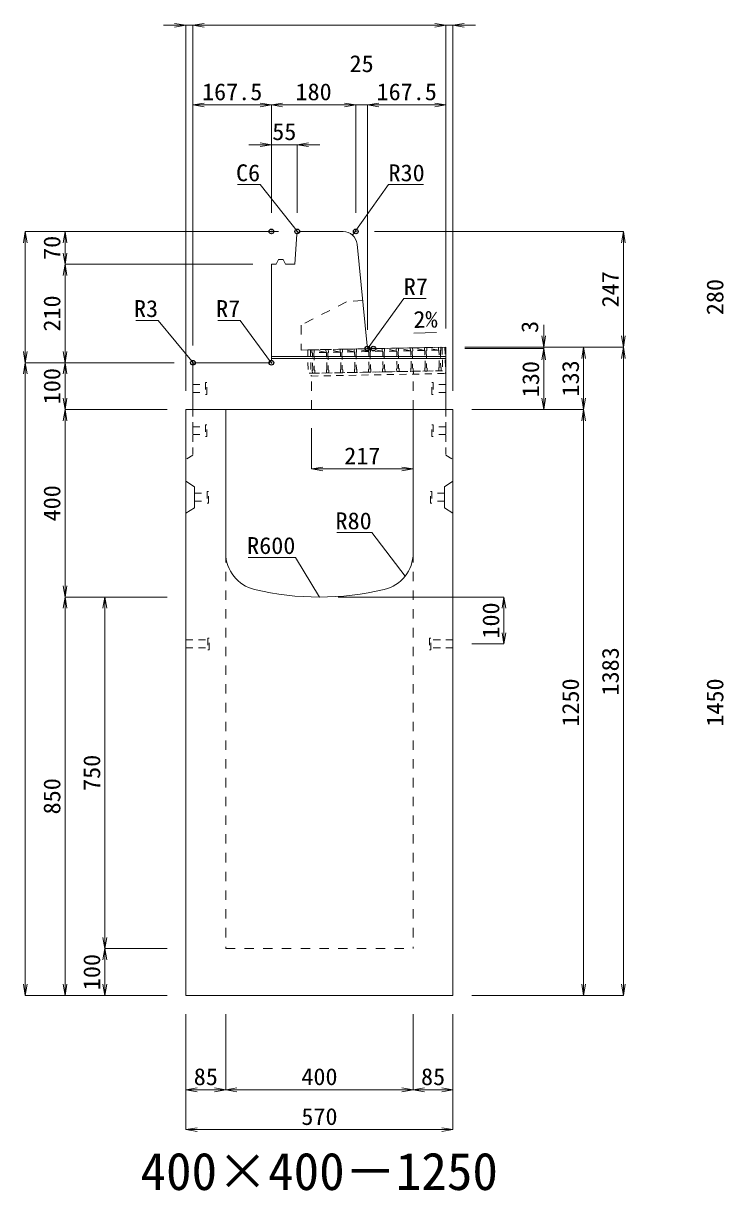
# Model space of a CAD drawing. Units: millimetres at full size; some dimension numbers follow another scale. Extents: x -18734 to 51600, y -18820 to 17820.
# Drawn here: x 36418 to 37913, y -7886 to -5396 of the extents above; entities that cross this region are included whole.
import ezdxf
from ezdxf.enums import TextEntityAlignment as Align

# ---------------------------------------------------------------- set-up
doc = ezdxf.new("R2010")
doc.units = ezdxf.units.MM
doc.header["$LTSCALE"] = 20
doc.header["$PDMODE"] = 32
doc.header["$PDSIZE"] = 10
doc.linetypes.add('USER1', pattern=[2, 1, -1])
doc.linetypes.add('USER2', pattern=[1.35, 0.75, -0.6])
for name, color, linetype, lineweight in [('インサート', 3, 'USER2', 9), ('グレーチング', 7, 'USER2', 5), ('受枠', 3, 'USER2', 9), ('寸法線', 7, 'Continuous', 13), ('引出線', 4, 'Continuous', 13), ('本体', 2, 'Continuous', 13), ('目地', 132, 'Continuous', 5)]:
    doc.layers.add(name, color=color, linetype=linetype, lineweight=lineweight)
doc.layers.add('作業エリア', color=11, linetype='Continuous')
doc.layers.add('文字', color=7, linetype='Continuous')
doc.styles.add('ＭＳ 明朝', font='')
doc.styles.get('ＭＳ 明朝').set_extended_font_data('MS Mincho')

# ---------------------------------------------------------------- blocks, each defined once
blk = doc.blocks.new('open_arrow')
at = {"color": 0, "linetype": 'Continuous', "lineweight": -2}
blk.add_lwpolyline([(7.5, 1.25), (0, 0), (7.5, -1.25)], dxfattribs=at)

msp = doc.modelspace()

# ---------------------------------------------------------------- linework, layer by layer
at = {"layer": 'インサート'}
for p, q in [((36780, -6166.5), (36807, -6166.5)), ((36780, -6166.5), (36780, -6183.5)), ((36810, -6162.5), (36807, -6162.5)), ((36807, -6162.5), (36807, -6187.5)), ((36810, -6187.5), (36810, -6162.5)), ((37290, -6162.5), (37293, -6162.5)), ((37290, -6187.5), (37290, -6162.5)), ((37293, -6162.5), (37293, -6187.5)), ((37320, -6166.5), (37293, -6166.5)), ((37320, -6166.5), (37320, -6183.5)), ((36780, -6183.5), (36807, -6183.5)), ((36807, -6187.5), (36810, -6187.5)), ((37293, -6187.5), (37290, -6187.5)), ((37320, -6183.5), (37293, -6183.5)), ((36780, -6256.5), (36807, -6256.5)), ((36780, -6256.5), (36780, -6273.5)), ((36780, -6273.5), (36807, -6273.5)), ((36810, -6252.5), (36807, -6252.5)), ((36807, -6252.5), (36807, -6277.5)), ((36810, -6277.5), (36810, -6252.5)), ((37290, -6252.5), (37293, -6252.5)), ((37290, -6277.5), (37290, -6252.5)), ((37293, -6252.5), (37293, -6277.5)), ((37320, -6256.5), (37293, -6256.5)), ((37320, -6273.5), (37293, -6273.5)), ((37320, -6256.5), (37320, -6273.5)), ((36807, -6277.5), (36810, -6277.5)), ((37293, -6277.5), (37290, -6277.5)), ((36783.2, -6398.5), (36810.2, -6398.5)), ((36783.2, -6398.5), (36783.2, -6415.5)), ((36813.2, -6394.5), (36810.2, -6394.5)), ((36810.2, -6394.5), (36810.2, -6419.5)), ((36813.2, -6419.5), (36813.2, -6394.5)), ((37286.8, -6394.5), (37289.8, -6394.5)), ((37286.8, -6419.5), (37286.8, -6394.5)), ((37289.8, -6394.5), (37289.8, -6419.5)), ((37316.8, -6398.5), (37289.8, -6398.5)), ((37316.8, -6398.5), (37316.8, -6415.5)), ((36783.2, -6415.5), (36810.2, -6415.5)), ((36810.2, -6419.5), (36813.2, -6419.5)), ((37289.8, -6419.5), (37286.8, -6419.5)), ((37316.8, -6415.5), (37289.8, -6415.5)), ((36765, -6711.5), (36812, -6711.5)), ((36765, -6711.5), (36765, -6728.5)), ((36815, -6707.5), (36812, -6707.5)), ((36812, -6707.5), (36812, -6732.5)), ((36815, -6732.5), (36815, -6707.5)), ((37288, -6707.5), (37285, -6707.5)), ((37285, -6707.5), (37285, -6732.5)), ((37288, -6732.5), (37288, -6707.5)), ((37335, -6711.5), (37288, -6711.5)), ((37335, -6728.5), (37335, -6711.5)), ((36765, -6728.5), (36812, -6728.5)), ((36812, -6732.5), (36815, -6732.5)), ((37285, -6732.5), (37288, -6732.5)), ((37335, -6728.5), (37288, -6728.5))]:
    msp.add_line(p, q, dxfattribs=at)
at = {"layer": 'グレーチング'}
for p, q in [((37033.97, -6092.54), (37308.92, -6087.21)), ((37064.08, -6097.95), (37038.97, -6092.44)), ((37064.08, -6097.95), (37039.08, -6098.44)), ((37094.07, -6097.37), (37068.96, -6091.86)), ((37094.07, -6097.37), (37069.08, -6097.86)), ((37124.07, -6096.79), (37098.96, -6091.28)), ((37124.07, -6096.79), (37099.07, -6097.28)), ((37154.06, -6096.21), (37128.95, -6090.7)), ((37154.06, -6096.21), (37129.07, -6096.7)), ((37184.06, -6095.63), (37158.95, -6090.12)), ((37184.06, -6095.63), (37159.06, -6096.12)), ((37214.05, -6095.05), (37188.94, -6089.54)), ((37214.05, -6095.05), (37189.06, -6095.54)), ((37244.05, -6094.47), (37218.93, -6088.96)), ((37244.05, -6094.47), (37219.05, -6094.95)), ((37274.04, -6093.89), (37248.93, -6088.38)), ((37274.04, -6093.89), (37249.05, -6094.37)), ((37304.04, -6093.31), (37278.92, -6087.8)), ((37304.04, -6093.31), (37279.04, -6093.79)), ((37034.94, -6142.53), (37309.89, -6137.21))]:
    msp.add_line(p, q, dxfattribs=at)
for points in [[(37033.97, -6092.54), (37038.97, -6092.44), (37039.08, -6098.44), (37038.1, -6099.46), (37038.8, -6135.45), (37039.82, -6136.43), (37039.94, -6142.43), (37034.94, -6142.53), (37034.82, -6136.53), (37035.8, -6135.51), (37035.1, -6099.52), (37034.09, -6098.53)], [(37068.8, -6134.87), (37069.81, -6135.85), (37069.93, -6141.85), (37064.93, -6141.95), (37064.82, -6135.95), (37065.8, -6134.93), (37065.1, -6098.93), (37064.08, -6097.95), (37063.96, -6091.96), (37068.96, -6091.86), (37069.08, -6097.86), (37068.1, -6098.88)], [(37098.79, -6134.29), (37099.81, -6135.27), (37099.92, -6141.27), (37094.93, -6141.37), (37094.81, -6135.37), (37095.79, -6134.35), (37095.09, -6098.35), (37094.07, -6097.37), (37093.96, -6091.38), (37098.96, -6091.28), (37099.07, -6097.28), (37098.09, -6098.3)], [(37128.78, -6133.71), (37129.8, -6134.69), (37129.92, -6140.69), (37124.92, -6140.79), (37124.8, -6134.79), (37125.78, -6133.77), (37125.09, -6097.77), (37124.07, -6096.79), (37123.95, -6090.79), (37128.95, -6090.7), (37129.07, -6096.7), (37128.09, -6097.72)], [(37158.78, -6133.13), (37159.8, -6134.11), (37159.91, -6140.11), (37154.91, -6140.2), (37154.8, -6134.21), (37155.78, -6133.19), (37155.08, -6097.19), (37154.06, -6096.21), (37153.95, -6090.21), (37158.95, -6090.12), (37159.06, -6096.12), (37158.08, -6097.14)], [(37185.77, -6132.61), (37185.08, -6096.61), (37184.06, -6095.63), (37183.94, -6089.63), (37188.94, -6089.54), (37189.06, -6095.54), (37188.08, -6096.55), (37188.77, -6132.55), (37189.79, -6133.53), (37189.91, -6139.53), (37184.91, -6139.62), (37184.79, -6133.63)], [(37215.77, -6132.03), (37215.07, -6096.03), (37214.05, -6095.05), (37213.94, -6089.05), (37218.93, -6088.96), (37219.05, -6094.95), (37218.07, -6095.97), (37218.77, -6131.97), (37219.79, -6132.95), (37219.9, -6138.95), (37214.9, -6139.04), (37214.79, -6133.04)], [(37249.05, -6094.37), (37248.06, -6095.39), (37248.76, -6131.39), (37249.78, -6132.37), (37249.9, -6138.37), (37244.9, -6138.46), (37244.78, -6132.46), (37245.76, -6131.44), (37245.07, -6095.45), (37244.05, -6094.47), (37243.93, -6088.47), (37248.93, -6088.38)], [(37279.04, -6093.79), (37278.06, -6094.81), (37278.76, -6130.81), (37279.78, -6131.79), (37279.89, -6137.79), (37274.89, -6137.88), (37274.78, -6131.88), (37275.76, -6130.86), (37275.06, -6094.87), (37274.04, -6093.89), (37273.92, -6087.89), (37278.92, -6087.8)], [(37304.89, -6137.3), (37304.77, -6131.3), (37305.75, -6130.28), (37305.05, -6094.29), (37304.04, -6093.31), (37303.92, -6087.31), (37308.92, -6087.21), (37309.03, -6093.21), (37308.05, -6094.23), (37308.75, -6130.23), (37309.77, -6131.21), (37309.89, -6137.21)]]:
    msp.add_lwpolyline(points, close=True, dxfattribs=at)
at = {"layer": '作業エリア'}
for p in [(36947.5, -5840), (36947.5, -5840), (37002.5, -5840), (37127.5, -5840), (37152.5, -6090), (37165, -6090), (36780, -6120), (36947.5, -6120)]:
    msp.add_point(p, dxfattribs=at)
at = {"layer": '受枠'}
for p, q in [((37024.97, -6092.71), (37317.92, -6087.04)), ((37024.97, -6092.71), (37025.94, -6142.7)), ((37030.97, -6092.59), (37032.05, -6148.58)), ((37311.92, -6087.16), (37312.89, -6137.15)), ((37317.92, -6087.04), (37319, -6143.03)), ((37312.89, -6137.15), (37025.94, -6142.7)), ((37032.05, -6148.58), (37319, -6143.03))]:
    msp.add_line(p, q, dxfattribs=at)
at = {"layer": '受枠', "linetype": 'Continuous'}
msp.add_line((37250.9, -6138.35), (37251.01, -6144.35), dxfattribs=at)
at = {"layer": '寸法線'}
for p, q in [((36828, -5400.05), (36717, -5400.05)), ((36765, -6180), (36765, -5400.05)), ((36780, -5400.05), (37320, -5400.05)), ((36780, -6083), (36780, -5400.05)), ((36780, -6083), (36780, -5400.05)), ((37272, -5400.05), (37383, -5400.05)), ((37320, -6047), (37320, -5400.05)), ((37320, -6047), (37320, -5400.05)), ((37335, -6180), (37335, -5400.05)), ((36780, -5570.05), (36947.5, -5570.05)), ((36780, -6083), (36780, -5570.05)), ((36947.5, -5800), (36947.5, -5570.05)), ((36947.5, -5570.05), (37127.5, -5570.05)), ((36947.5, -5800), (36947.5, -5570.05)), ((37079.5, -5570.05), (37200.5, -5570.05)), ((37127.5, -5800), (37127.5, -5570.05)), ((37127.5, -5800), (37127.5, -5570.05)), ((37152.5, -6050), (37152.5, -5570.05)), ((37152.5, -5570.05), (37320, -5570.05)), ((37152.5, -6050), (37152.5, -5570.05)), ((37320, -6047), (37320, -5570.05)), ((36899.5, -5655.05), (37050.5, -5655.05)), ((36947.5, -5800), (36947.5, -5655.05)), ((37002.5, -5800), (37002.5, -5655.05)), ((36422.06, -5840), (36422.06, -6120)), ((36962.5, -5840), (36422.06, -5840)), ((36507.06, -5910), (36507.06, -5840)), ((36962.5, -5840), (36507.06, -5840)), ((37167.5, -5840), (37698.78, -5840)), ((37698.78, -5840), (37698.78, -6087)), ((36507.06, -6120), (36507.06, -5910)), ((36907.5, -5910), (36507.06, -5910)), ((36907.5, -5910), (36507.06, -5910)), ((37528.78, -6039), (37528.78, -6138)), ((37360, -6087), (37528.78, -6087)), ((37360, -6087), (37613.78, -6087)), ((37360, -6087), (37698.78, -6087)), ((37360, -6087), (37698.78, -6087)), ((37360, -6090), (37528.78, -6090)), ((37360, -6090), (37528.78, -6090)), ((37528.78, -6090), (37528.78, -6220)), ((37613.78, -6087), (37613.78, -6220)), ((37698.78, -6087), (37698.78, -7470)), ((36740, -6120), (36422.06, -6120)), ((36422.06, -7470), (36422.06, -6120)), ((36740, -6120), (36422.06, -6120)), ((36507.06, -6220), (36507.06, -6120)), ((36740, -6120), (36507.06, -6120)), ((36740, -6120), (36507.06, -6120)), ((36507.06, -6220), (36507.06, -6620)), ((36725, -6220), (36507.06, -6220)), ((36725, -6220), (36507.06, -6220)), ((37375, -6220), (37528.78, -6220)), ((37375, -6220), (37613.78, -6220)), ((37375, -6220), (37613.78, -6220)), ((37613.78, -6220), (37613.78, -7470)), ((37033, -6260), (37033, -6346.67)), ((37033, -6346.67), (37250, -6346.67)), ((36725, -6620), (36507.06, -6620)), ((36507.06, -7470), (36507.06, -6620)), ((36725, -6620), (36507.06, -6620)), ((36592.06, -6620), (36592.06, -7370)), ((36725, -6620), (36592.06, -6620)), ((37090, -6620), (37443.78, -6620)), ((37443.78, -6620), (37443.78, -6720)), ((37375, -6720), (37443.78, -6720)), ((36725, -7370), (36592.06, -7370)), ((36592.06, -7370), (36592.06, -7470)), ((36725, -7370), (36592.06, -7370)), ((36725, -7470), (36422.06, -7470)), ((36725, -7470), (36507.06, -7470)), ((36725, -7470), (36592.06, -7470)), ((37375, -7470), (37613.78, -7470)), ((37375, -7470), (37698.78, -7470)), ((36765, -7510), (36765, -7671.16)), ((36765, -7510), (36765, -7756.16)), ((36850, -7510), (36850, -7671.16)), ((36850, -7510), (36850, -7671.16)), ((37250, -7510), (37250, -7671.16)), ((37250, -7510), (37250, -7671.16)), ((37335, -7510), (37335, -7671.16)), ((37335, -7510), (37335, -7756.16)), ((36765, -7671.16), (36850, -7671.16)), ((36850, -7671.16), (37250, -7671.16)), ((37250, -7671.16), (37335, -7671.16)), ((36765, -7756.16), (37335, -7756.16))]:
    msp.add_line(p, q, dxfattribs=at)
at = {"layer": '引出線'}
for points in [[(37005.29, -5842.99), (36923.41, -5740.07), (36875.07, -5740.07)], [(37120.48, -5847.76), (37197.4, -5740.07), (37272.08, -5740.07)], [(37154.14, -6088.19), (37230, -5982.98), (37277.93, -5982.98)], [(36780.88, -6120.88), (36705.62, -6029.7), (36657.89, -6029.7)], [(36945.45, -6117.95), (36880.97, -6029.7), (36833.04, -6029.7)], [(37251.14, -6056.74), (37299.85, -6055.77), (37251.11, -6056.74)], [(37232.76, -6575.58), (37161.5, -6482.47), (37086.83, -6482.47)], [(37050, -6620), (36998.63, -6535.25), (36897.63, -6535.25)]]:
    msp.add_lwpolyline(points, dxfattribs=at)
at = {"layer": '本体'}
for p, q in [((36997.5, -5910), (37002.07, -5845.98)), ((37002.07, -5845.98), (37008.5, -5840)), ((37100.35, -5840), (37008.5, -5840)), ((37151.87, -6083.7), (37130.2, -5867.01)), ((36957.5, -5910), (36962.5, -5900)), ((36962.5, -5900), (36972.5, -5900)), ((36972.5, -5900), (36977.5, -5910)), ((36947.5, -5910), (36947.5, -6113)), ((36947.5, -5910), (36957.5, -5910)), ((36977.5, -5910), (36997.5, -5910)), ((37165, -6090), (37158.83, -6090)), ((37165, -6090), (37320, -6087)), ((37320, -6220), (37320, -6087)), ((36780, -6123), (36780, -6220)), ((36940.5, -6120), (36783, -6120)), ((36765, -6220), (36765, -7470)), ((36850, -6220), (36765, -6220)), ((37320, -6220), (36780, -6220)), ((36850, -6220), (36850, -6525.96)), ((37250, -6525.96), (37250, -6220)), ((37335, -6220), (37250, -6220)), ((37335, -7470), (37335, -6220)), ((36765, -7470), (37335, -7470))]:
    msp.add_line(p, q, dxfattribs=at)
at = {"layer": '本体', "linetype": 'USER1'}
for p, q in [((37108, -5990), (37011, -6040)), ((37142.2, -5987), (37108, -5990)), ((37011, -6040), (37011, -6092.98)), ((37011, -6092.98), (37165, -6090)), ((37033, -6220), (37033, -6142.56)), ((37250, -6220), (37250, -6138.36))]:
    msp.add_line(p, q, dxfattribs=at)
at = {"layer": '本体', "linetype": 'USER2', "lineweight": 9}
for p, q in [((36780, -6220), (36780, -6317)), ((37320, -6220), (37320, -6317)), ((36780, -6317), (36765, -6326.5)), ((37320, -6317), (37335, -6326.5))]:
    msp.add_line(p, q, dxfattribs=at)
at = {"layer": '本体', "lineweight": 9}
for p, q in [((36765, -6373), (36783.2, -6384.5)), ((37335, -6373), (37316.8, -6384.5)), ((36783.2, -6384.5), (36783.2, -6429.5)), ((37316.8, -6384.5), (37316.8, -6429.5)), ((36765, -6441), (36783.2, -6429.5)), ((37335, -6441), (37316.8, -6429.5))]:
    msp.add_line(p, q, dxfattribs=at)
at = {"layer": '本体', "linetype": 'USER1', "lineweight": 15}
for p, q in [((36850, -6525.96), (36850, -7370)), ((37250, -6525.96), (37250, -7370)), ((36850, -7370), (37250, -7370))]:
    msp.add_line(p, q, dxfattribs=at)
at = {"layer": '本体'}
for centre, radius, start, end in [((37100.35, -5870), 30, 5.71059, 90), ((37158.83, -6083), 7, 185.71059, 270), ((36783, -6123), 3, 90, 180), ((36940.5, -6113), 7, 270, 0), ((36930, -6525.96), 80, 180, 256.65764), ((37170, -6525.96), 80, 283.34236, 0), ((37050, -6020), 600, 256.65764, 283.34236)]:
    msp.add_arc(centre, radius, start, end, dxfattribs=at)
at = {"layer": '目地'}
for p, q in [((37320, -6107), (36947.5, -6107)), ((37320, -6111), (36947.5, -6111))]:
    msp.add_line(p, q, dxfattribs=at)

# ---------------------------------------------------------------- block references
at = {"layer": '寸法線', "xscale": 3.2, "yscale": 3.2}
for p, rotation in [((36765, -5400.05), 180), ((37320, -5400.05), 180), ((37320, -5400.05), 180), ((36947.5, -5570.05), 180), ((37127.5, -5570.05), 180), ((37127.5, -5570.05), 180), ((37320, -5570.05), 180), ((36947.5, -5655.05), 180), ((36422.06, -5840), 270), ((36507.06, -5840), 270), ((37698.78, -5840), 270), ((36507.06, -5910), 90), ((36507.06, -5910), 270), ((37528.78, -6087), 90), ((37698.78, -6087), 90), ((36422.06, -6120), 90), ((36507.06, -6120), 90), ((37528.78, -6090), 270), ((37528.78, -6090), 270), ((37613.78, -6087), 270), ((37698.78, -6087), 270), ((36422.06, -6120), 270), ((36507.06, -6120), 270), ((36507.06, -6220), 90), ((37528.78, -6220), 90), ((37613.78, -6220), 90), ((36507.06, -6220), 270), ((37613.78, -6220), 270), ((37250, -6346.67), 180), ((36507.06, -6620), 90), ((36507.06, -6620), 270), ((36592.06, -6620), 270), ((37443.78, -6620), 270), ((37443.78, -6720), 90), ((36592.06, -7370), 90), ((36592.06, -7370), 270), ((36422.06, -7470), 90), ((36507.06, -7470), 90), ((36592.06, -7470), 90), ((37613.78, -7470), 90), ((37698.78, -7470), 90), ((36850, -7671.16), 180), ((37250, -7671.16), 180), ((37335, -7671.16), 180), ((37335, -7756.16), 180)]:
    msp.add_blockref('open_arrow', p, dxfattribs=dict(at, rotation=rotation))
for p in [(36780, -5400.05), (36780, -5400.05), (37335, -5400.05), (36780, -5570.05), (36947.5, -5570.05), (37152.5, -5570.05), (37152.5, -5570.05), (37002.5, -5655.05), (37033, -6346.67), (36765, -7671.16), (36850, -7671.16), (37250, -7671.16), (36765, -7756.16)]:
    msp.add_blockref('open_arrow', p, dxfattribs=at)
at = {"layer": '引出線', "xscale": 0.0533, "yscale": 0.0533}
for p, rotation in [((37005.29, -5842.99), 128.5), ((37120.48, -5847.76), 54.5), ((37251.14, -6056.74), 1.1), ((37154.14, -6088.19), 54.2), ((36780.88, -6120.88), 129.5), ((36945.45, -6117.95), 126.2), ((37232.76, -6575.58), 127.4), ((37050, -6620), 121.2)]:
    msp.add_blockref('open_arrow', p, dxfattribs=dict(at, rotation=rotation))

# ---------------------------------------------------------------- texts
at = {"layer": '寸法線', "style": 'ＭＳ 明朝', "width": 1.05}
for s, p in [('25', (37140, -5482.05)), ('167.5', (36863.75, -5542.05)), ('180', (37037.5, -5542.05)), ('167.5', (37236.25, -5542.05)), ('55', (36975, -5627.05)), ('217', (37141.5, -6318.67)), ('85', (36807.5, -7643.16)), ('400', (37050, -7643.16)), ('85', (37292.5, -7643.16)), ('570', (37050, -7728.16))]:
    msp.add_text(s, height=36.03, dxfattribs=at).set_placement(p, align=Align.MIDDLE_CENTER)
for s, p in [('70', (36479.06, -5875)), ('247', (37670.78, -5963.5)), ('280', (37894.06, -5980)), ('210', (36479.06, -6015)), ('3', (37498.78, -6043.66)), ('130', (37500.78, -6155)), ('133', (37585.78, -6153.5)), ('100', (36479.06, -6170)), ('400', (36479.06, -6420)), ('100', (37415.78, -6670)), ('1383', (37670.78, -6778.5)), ('1250', (37585.78, -6845)), ('1450', (37894.06, -6845)), ('750', (36564.06, -6995)), ('850', (36479.06, -7045)), ('100', (36564.06, -7420))]:
    msp.add_text(s, height=36.03, rotation=90, dxfattribs=at).set_placement(p, align=Align.MIDDLE_CENTER)
at = {"layer": '引出線', "style": 'ＭＳ 明朝', "width": 1.05}
for s, p in [('C6', (36923.41, -5696.87)), ('R3', (36705.62, -5986.5)), ('R7', (36880.97, -5986.5)), ('R80', (37161.5, -6439.27)), ('R600', (36998.63, -6492.05))]:
    msp.add_text(s, height=36.03, dxfattribs=at).set_placement(p, align=Align.TOP_RIGHT)
for s, p in [('R30', (37197.4, -5696.87)), ('R7', (37230, -5939.78))]:
    msp.add_text(s, height=36.03, dxfattribs=at).set_placement(p, align=Align.TOP_LEFT)
msp.add_text('2%', height=36.03, rotation=1.146, dxfattribs=at).set_placement((37250.17, -6009.85), align=Align.TOP_LEFT)
at = {"layer": '文字', "style": 'ＭＳ 明朝'}
msp.add_text('400×400－1250', height=80.06, dxfattribs=at).set_placement((37049.52, -7844.97), align=Align.MIDDLE_CENTER)

doc.saveas('drawing.dxf')
